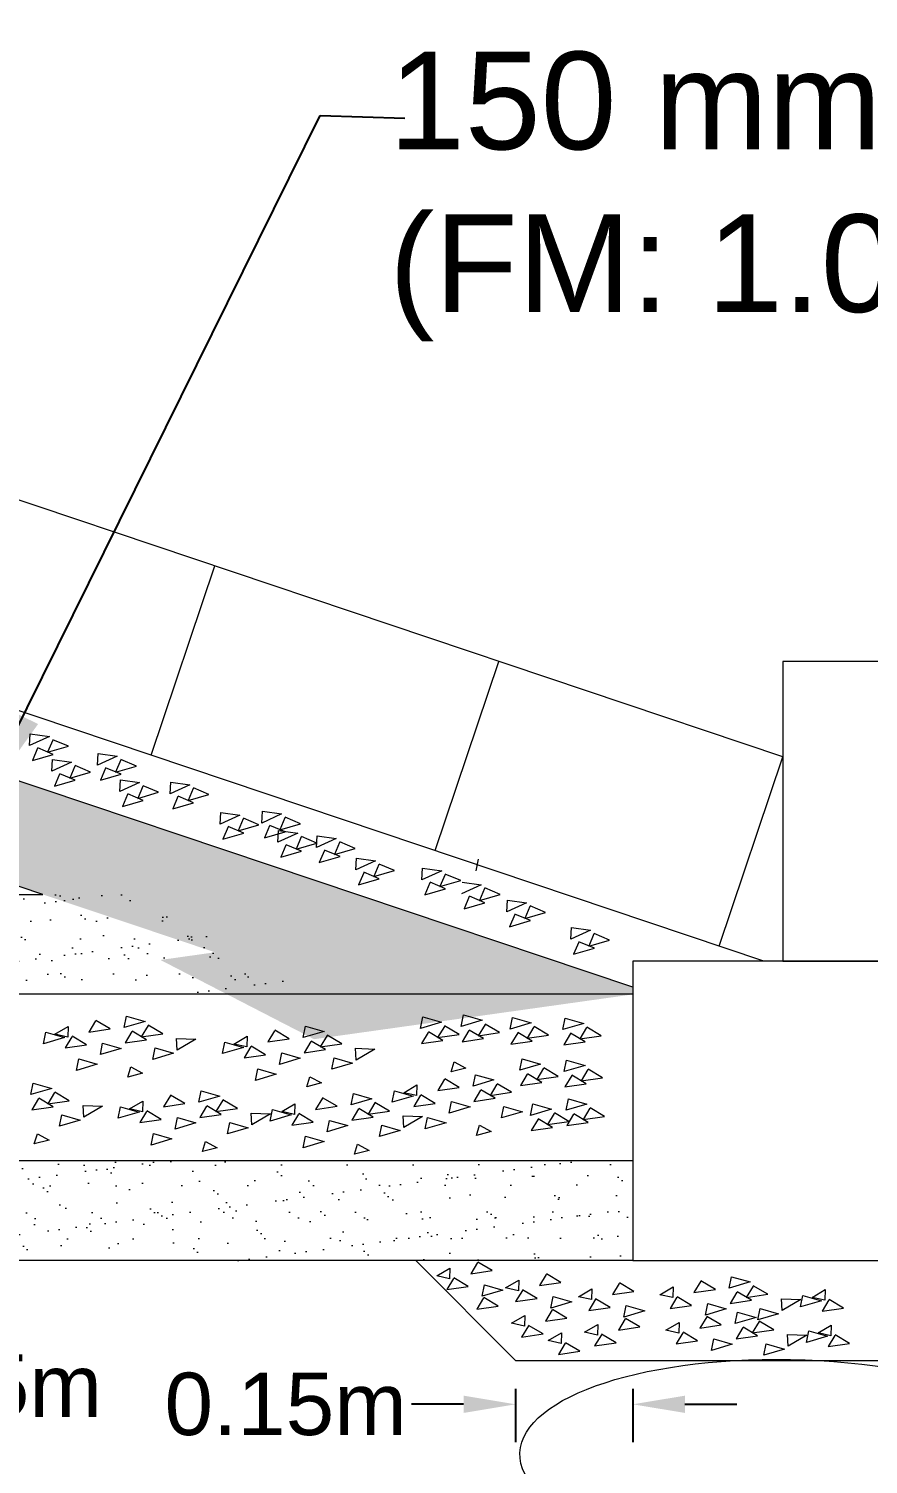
# Model space of a CAD drawing. Header units: inches. Extents: x 15 to 141071, y -30183 to 14738.
# Drawn here: x 69889.83 to 69897.9, y -8794.79 to -8780.98 of the extents above; entities that cross this region are included whole.
import ezdxf

# ---------------------------------------------------------------- set-up
doc = ezdxf.new("R2010")
doc.units = ezdxf.units.IN
doc.header["$MEASUREMENT"] = 0
doc.header["$PDMODE"] = 3
doc.layers.add('LINE', color=7, linetype='Continuous')
doc.styles.add('dim', font='isocp.shx')
doc.styles.get("Standard").update_dxf_attribs({"font": 'arial.ttf'})
doc.dimstyles.get("Standard").update_dxf_attribs({"dimtxt": 0.18, "dimasz": 0.18, "dimexe": 0.18, "dimexo": 0.0625, "dimgap": 0.09, "dimtad": 0, "dimtih": 1, "dimtoh": 1, "dimdec": 4, "dimzin": 0, "dimdsep": 46, "dimtxsty": 'Standard', "dimcen": 0.09, "dimadec": 0, "dimazin": 0, "dimtfac": 1, "dimtdec": 4, "dimtofl": 0, "dimtmove": 0, "dimatfit": 3, "dimfxl": 1, "dimtolj": 1, "dimtzin": 0, "dimarcsym": 0})
doc.dimstyles.new('STANDARD$0', dxfattribs={"dimscale": 0, "dimtxt": 8, "dimasz": 8, "dimexe": 4, "dimexo": 0, "dimgap": 2, "dimtad": 1, "dimdec": 0, "dimzin": 0, "dimdsep": 46, "dimtxsty": 'dim', "dimblk": 'DOTSMALL', "dimcen": 1, "dimclrd": 6, "dimclre": 6, "dimclrt": 256, "dimadec": 0, "dimazin": 0, "dimtfac": 1, "dimtdec": 0, "dimtix": 1, "dimtofl": 0, "dimtmove": 1, "dimatfit": 3, "dimldrblk": 'DOTSMALL', "dimfxl": 6, "dimtolj": 1, "dimtzin": 0, "dimarcsym": 0})

# ---------------------------------------------------------------- blocks, each defined once
blk = doc.blocks.new('*D185')
at = {"layer": 'Defpoints', "color": 0, "linetype": 'ByBlock', "ltscale": 0.5, "transparency": 16777216}
for p in [(69895.634, -8792.827), (69894.506, -8793.787), (69894.506, -8794.209)]:
    blk.add_point(p, dxfattribs=at)
at = {"layer": 'LINE', "color": 0, "lineweight": -2, "ltscale": 0.5, "transparency": 16777216}
for p, q in [((69894.506, -8794.059), (69894.506, -8794.573)), ((69895.634, -8794.059), (69895.634, -8794.573)), ((69894.006, -8794.209), (69893.506, -8794.209)), ((69896.134, -8794.209), (69896.634, -8794.209))]:
    blk.add_line(p, q, dxfattribs=at)
at = {"layer": 'LINE', "color": 0, "linetype": 'ByBlock', "ltscale": 0.5, "transparency": 16777216}
for points in [[(69894.006, -8794.126), (69894.006, -8794.292), (69894.506, -8794.209)], [(69896.134, -8794.126), (69896.134, -8794.292), (69895.634, -8794.209)]]:
    blk.add_solid(points, dxfattribs=at)
at = {"layer": 'LINE', "color": 0, "linetype": 'ByBlock', "lineweight": 20, "ltscale": 0.5, "transparency": 16777216, "insert": (69892.296, -8794.209), "char_height": 0.5, "attachment_point": 5}
blk.add_mtext('\\A1;{\\H1.2x;0.15m}', dxfattribs=at)
blk = doc.blocks.new('*D186')
at = {"layer": 'Defpoints', "color": 0, "linetype": 'ByBlock', "ltscale": 0.5, "transparency": 16777216}
for p in [(69886.034, -8791.867), (69885.074, -8792.827), (69885.074, -8794.034)]:
    blk.add_point(p, dxfattribs=at)
at = {"layer": 'LINE', "color": 0, "lineweight": -2, "ltscale": 0.5, "transparency": 16777216}
for p, q in [((69885.074, -8793.884), (69885.074, -8794.398)), ((69886.034, -8793.884), (69886.034, -8794.398)), ((69884.574, -8794.034), (69884.074, -8794.034)), ((69886.534, -8794.034), (69888.155, -8794.034))]:
    blk.add_line(p, q, dxfattribs=at)
at = {"layer": 'LINE', "color": 0, "linetype": 'ByBlock', "ltscale": 0.5, "transparency": 16777216}
for points in [[(69884.574, -8793.951), (69884.574, -8794.118), (69885.074, -8794.034)], [(69886.534, -8793.951), (69886.534, -8794.118), (69886.034, -8794.034)]]:
    blk.add_solid(points, dxfattribs=at)
at = {"layer": 'LINE', "color": 0, "linetype": 'ByBlock', "lineweight": 20, "ltscale": 0.5, "transparency": 16777216, "insert": (69889.365, -8794.034), "char_height": 0.5, "attachment_point": 5}
blk.add_mtext('\\A1;{\\H1.2x;0.15m}', dxfattribs=at)
blk = doc.blocks.new('*D188')
at = {"layer": 'Defpoints', "color": 0, "linetype": 'ByBlock', "ltscale": 0.5, "transparency": 16777216}
for p in [(69895.634, -8792.827), (69886.034, -8793.18), (69886.034, -8795.309)]:
    blk.add_point(p, dxfattribs=at)
at = {"layer": 'LINE', "color": 0, "lineweight": -2, "ltscale": 0.5, "transparency": 16777216}
for p, q in [((69886.034, -8795.159), (69886.034, -8795.673)), ((69895.634, -8795.159), (69895.634, -8795.673)), ((69886.534, -8795.309), (69889.652, -8795.309)), ((69895.134, -8795.309), (69892.017, -8795.309))]:
    blk.add_line(p, q, dxfattribs=at)
at = {"layer": 'LINE', "color": 0, "linetype": 'ByBlock', "ltscale": 0.5, "transparency": 16777216}
for points in [[(69886.534, -8795.226), (69886.534, -8795.392), (69886.034, -8795.309)], [(69895.134, -8795.226), (69895.134, -8795.392), (69895.634, -8795.309)]]:
    blk.add_solid(points, dxfattribs=at)
at = {"layer": 'LINE', "color": 0, "linetype": 'ByBlock', "lineweight": 20, "ltscale": 0.5, "transparency": 16777216, "insert": (69890.834, -8795.309), "char_height": 0.5, "attachment_point": 5}
blk.add_mtext('\\A1;{\\H1.2x;1.50m}', dxfattribs=at)
blk = doc.blocks.new('*D189')
at = {"layer": 'Defpoints', "color": 0, "linetype": 'ByBlock', "ltscale": 0.5, "transparency": 16777216}
for p in [(69848.886, -8775.512), (69895.565, -8792.827), (69848.886, -8801.51)]:
    blk.add_point(p, dxfattribs=at)
at = {"layer": 'LINE', "color": 0, "lineweight": -2, "ltscale": 0.5, "transparency": 16777216}
for p, q in [((69848.886, -8801.36), (69848.886, -8801.69)), ((69895.565, -8801.36), (69895.565, -8801.69)), ((69849.886, -8801.51), (69871.658, -8801.51)), ((69894.565, -8801.51), (69872.775, -8801.51))]:
    blk.add_line(p, q, dxfattribs=at)
at = {"layer": 'LINE', "color": 0, "linetype": 'ByBlock', "ltscale": 0.5, "transparency": 16777216}
for points in [[(69849.886, -8801.344), (69849.886, -8801.677), (69848.886, -8801.51)], [(69894.565, -8801.344), (69894.565, -8801.677), (69895.565, -8801.51)]]:
    blk.add_solid(points, dxfattribs=at)
at = {"layer": 'LINE', "color": 0, "linetype": 'ByBlock', "lineweight": 20, "ltscale": 0.5, "transparency": 16777216, "insert": (69872.216, -8801.51), "char_height": 0.85, "attachment_point": 5}
blk.add_mtext('\\A1;{\\H1.765x;L}', dxfattribs=at)
blk = doc.blocks.new('*D190')
at = {"layer": 'Defpoints', "color": 0, "linetype": 'ByBlock', "ltscale": 0.5, "transparency": 16777216}
for p in [(69863.729, -8784.868), (69895.634, -8792.827), (69863.729, -8798.178)]:
    blk.add_point(p, dxfattribs=at)
at = {"layer": 'LINE', "color": 0, "lineweight": -2, "ltscale": 0.5, "transparency": 16777216}
for p, q in [((69863.729, -8798.028), (69863.729, -8798.358)), ((69895.634, -8798.028), (69895.634, -8798.358)), ((69864.729, -8798.178), (69876.725, -8798.178)), ((69894.634, -8798.178), (69879.554, -8798.178))]:
    blk.add_line(p, q, dxfattribs=at)
at = {"layer": 'LINE', "color": 0, "linetype": 'ByBlock', "ltscale": 0.5, "transparency": 16777216}
for points in [[(69864.729, -8798.012), (69864.729, -8798.345), (69863.729, -8798.178)], [(69894.634, -8798.012), (69894.634, -8798.345), (69895.634, -8798.178)]]:
    blk.add_solid(points, dxfattribs=at)
at = {"layer": 'LINE', "color": 0, "linetype": 'ByBlock', "lineweight": 20, "ltscale": 0.5, "transparency": 16777216, "insert": (69878.139, -8798.178), "char_height": 0.85, "attachment_point": 5}
blk.add_mtext('\\A1;{\\H1.765x;L/2}', dxfattribs=at)

msp = doc.modelspace()

# ---------------------------------------------------------------- hatches: boundary and pattern name
at = {"linetype": 'Continuous', "lineweight": 20, "ltscale": 0.5}
h = msp.add_hatch(dxfattribs=at)
h.set_pattern_fill('AR-SAND', color=0, scale=0.008, angle=8, style=0)
h.set_pattern_definition([(45.5, (67770.71504, -8182.7452), (-0.067166206, 0.38593879), [0, -0.308864, 0, -0.34544, 0, -0.3302]), (15.5, (67770.71504, -8182.7452), (0.27630863, 0.61792845), [0, -0.166624, 0, -0.278384, 0, -0.10668]), (335.5, (67770.46754, -8182.77998), (0.626475576, 0.089206447), [0, -0.1016, 0, -0.36576, 0, -0.47752]), (325.5, (67770.46754, -8182.78), (0.58007985, 0.26162105), [0, -0.0508, 0, -0.239776, 0, -0.27432])])
h.paths.add_polyline_path([(69886.175368, -8787.022797), (69886.141647, -8787.038163), (69886.143212, -8787.011997), (69885.963955, -8786.951792), (69884.563624, -8786.481479), (69884.505877, -8786.507795), (69884.508557, -8786.462985), (69879.913122, -8784.91957), (69879.607476, -8785.829614), (69891.616956, -8789.863097), (69891.091906, -8789.936888), (69892.569552, -8790.698653), (69895.643867, -8790.266586), (69895.634469, -8790.199714)])
h.paths.add_polyline_path([(69884.627773, -8789.328602), (69884.232881, -8786.518796), (69885.256548, -8786.374929), (69885.65144, -8789.184735)], flags=25)
h = msp.add_hatch(dxfattribs=at)
h.set_pattern_fill('AR-SAND', color=0, scale=0.008, style=0)
h.set_pattern_definition([(37.5, (69576.77145, -8325.5534), (-0.01280025, 0.39153059), [0, -0.308864, 0, -0.34544, 0, -0.3302]), (7.5, (69576.77145, -8325.5534), (0.35961863, 0.5734601), [0, -0.166624, 0, -0.278384, 0, -0.10668]), (327.5, (69576.5215, -8325.5534), (0.6327939, 0.00114975), [0, -0.1016, 0, -0.36576, 0, -0.47752]), (317.5, (69576.5215, -8325.5534), (0.61084516, 0.17834346), [0, -0.0508, 0, -0.239776, 0, -0.27432])])
h.paths.add_polyline_path([(69890.741094, -8789.307243), (69885.074469, -8789.307243), (69885.074469, -8792.827243), (69895.634469, -8792.827243), (69895.634469, -8791.867243), (69886.034469, -8791.867243), (69886.034469, -8790.267243), (69892.661094, -8790.267243)])

# ---------------------------------------------------------------- linework, layer by layer
at = {"color": 0, "linetype": 'Continuous', "lineweight": 20, "ltscale": 0.5}
for p, q in [((69897.074469, -8787.982822), (69858.138329, -8774.905798)), ((69896.892921, -8789.947243), (69858.162068, -8776.939167)), ((69889.961931, -8789.307243), (69874.999374, -8784.281945)), ((69891.002911, -8787.969035), (69891.614203, -8786.148947)), ((69895.634469, -8790.199714), (69885.963955, -8786.951792)), ((69893.733044, -8788.885973), (69894.344336, -8787.065884)), ((69889.833586, -8787.874289), (69889.840317, -8787.761732)), ((69890.024021, -8787.787507), (69889.833586, -8787.874289)), ((69889.840317, -8787.761732), (69890.024021, -8787.787507)), ((69889.909895, -8787.901921), (69889.860963, -8788.018)), ((69890.060396, -8787.960204), (69889.911742, -8787.89754)), ((69890.056561, -8787.823268), (69890.007629, -8787.939347)), ((69890.007629, -8787.939347), (69890.207062, -8787.88155)), ((69890.207062, -8787.88155), (69890.058408, -8787.818886)), ((69889.860963, -8788.018), (69890.060396, -8787.960204)), ((69890.046382, -8788.123068), (69890.053113, -8788.010511)), ((69890.236817, -8788.036286), (69890.046382, -8788.123068)), ((69890.053113, -8788.010511), (69890.236817, -8788.036286)), ((69890.269357, -8788.072047), (69890.220425, -8788.188126)), ((69890.419858, -8788.130329), (69890.271204, -8788.067665)), ((69890.486869, -8788.0652), (69890.4936, -8787.952643)), ((69890.677304, -8787.978418), (69890.486869, -8788.0652)), ((69890.4936, -8787.952643), (69890.677304, -8787.978418)), ((69890.713679, -8788.151115), (69890.565025, -8788.08845)), ((69890.709844, -8788.014179), (69890.660911, -8788.130258)), ((69890.660911, -8788.130258), (69890.860345, -8788.072461)), ((69890.860345, -8788.072461), (69890.711691, -8788.009797)), ((69896.463177, -8789.80291), (69897.074469, -8787.982822)), ((69890.122691, -8788.1507), (69890.073759, -8788.266779)), ((69890.073759, -8788.266779), (69890.273192, -8788.208983)), ((69890.273192, -8788.208983), (69890.124538, -8788.146318)), ((69890.220425, -8788.188126), (69890.419858, -8788.130329)), ((69890.563178, -8788.092832), (69890.514245, -8788.208911)), ((69890.514245, -8788.208911), (69890.713679, -8788.151115)), ((69890.700222, -8788.317942), (69890.706953, -8788.205385)), ((69890.706953, -8788.205385), (69890.890657, -8788.23116)), ((69891.18411, -8788.338792), (69891.19084, -8788.226235)), ((69891.19084, -8788.226235), (69891.374544, -8788.25201)), ((69889.961931, -8789.307243), (69886.779179, -8788.23829)), ((69890.890657, -8788.23116), (69890.700222, -8788.317942)), ((69890.776531, -8788.345574), (69890.727598, -8788.461653)), ((69890.927032, -8788.403857), (69890.778378, -8788.341192)), ((69890.923196, -8788.266921), (69890.874264, -8788.383)), ((69890.874264, -8788.383), (69891.073698, -8788.325203)), ((69891.073698, -8788.325203), (69890.925044, -8788.262539)), ((69891.374544, -8788.25201), (69891.18411, -8788.338792)), ((69891.410919, -8788.424706), (69891.262266, -8788.362042)), ((69891.407084, -8788.28777), (69891.358152, -8788.403849)), ((69891.358152, -8788.403849), (69891.557585, -8788.346053)), ((69891.557585, -8788.346053), (69891.408931, -8788.283389)), ((69890.727598, -8788.461653), (69890.927032, -8788.403857)), ((69891.260418, -8788.366424), (69891.211486, -8788.482503)), ((69891.211486, -8788.482503), (69891.410919, -8788.424706)), ((69891.665653, -8788.63058), (69891.672384, -8788.518022)), ((69891.856087, -8788.543798), (69891.665653, -8788.63058)), ((69891.672384, -8788.518022), (69891.856087, -8788.543798)), ((69891.888627, -8788.579558), (69891.839695, -8788.695637)), ((69891.839695, -8788.695637), (69892.039128, -8788.637841)), ((69892.039128, -8788.637841), (69891.890474, -8788.575177)), ((69892.065508, -8788.620083), (69892.072239, -8788.507526)), ((69892.255943, -8788.533301), (69892.065508, -8788.620083)), ((69892.072239, -8788.507526), (69892.255943, -8788.533301)), ((69892.288483, -8788.569062), (69892.239551, -8788.685141)), ((69892.239551, -8788.685141), (69892.438984, -8788.627344)), ((69892.438984, -8788.627344), (69892.29033, -8788.56468)), ((69891.741961, -8788.658212), (69891.693029, -8788.774291)), ((69891.693029, -8788.774291), (69891.892463, -8788.716494)), ((69891.892463, -8788.716494), (69891.743809, -8788.65383)), ((69892.141817, -8788.647715), (69892.092885, -8788.763794)), ((69892.092885, -8788.763794), (69892.292318, -8788.705997)), ((69892.292318, -8788.705997), (69892.143664, -8788.643333)), ((69892.221688, -8788.80516), (69892.228419, -8788.692602)), ((69892.412123, -8788.718378), (69892.221688, -8788.80516)), ((69892.228419, -8788.692602), (69892.412123, -8788.718378)), ((69892.444663, -8788.754138), (69892.39573, -8788.870217)), ((69892.595164, -8788.812421), (69892.44651, -8788.749756)), ((69892.591893, -8788.857103), (69892.598624, -8788.744545)), ((69892.782328, -8788.770321), (69892.591893, -8788.857103)), ((69892.598624, -8788.744545), (69892.782328, -8788.770321)), ((69892.297997, -8788.832792), (69892.249064, -8788.948871)), ((69892.249064, -8788.948871), (69892.448498, -8788.891074)), ((69892.448498, -8788.891074), (69892.299844, -8788.82841)), ((69892.39573, -8788.870217), (69892.595164, -8788.812421)), ((69892.668202, -8788.884735), (69892.61927, -8789.000814)), ((69892.818703, -8788.943017), (69892.670049, -8788.880353)), ((69892.814868, -8788.806081), (69892.765936, -8788.92216)), ((69892.765936, -8788.92216), (69892.965369, -8788.864364)), ((69892.965369, -8788.864364), (69892.816715, -8788.801699)), ((69892.61927, -8789.000814), (69892.818703, -8788.943017)), ((69892.969479, -8789.070607), (69892.97621, -8788.958049)), ((69893.159914, -8788.983825), (69892.969479, -8789.070607)), ((69892.97621, -8788.958049), (69893.159914, -8788.983825)), ((69893.192454, -8789.019585), (69893.143522, -8789.135664)), ((69893.342955, -8789.077868), (69893.194301, -8789.015204)), ((69893.605442, -8789.167019), (69893.612173, -8789.054462)), ((69893.612173, -8789.054462), (69893.795877, -8789.080237)), ((69894.126436, -8789.07939), (69894.148767, -8788.968865)), ((69893.045788, -8789.098239), (69892.996856, -8789.214318)), ((69892.996856, -8789.214318), (69893.196289, -8789.156521)), ((69893.196289, -8789.156521), (69893.047635, -8789.093857)), ((69893.143522, -8789.135664), (69893.342955, -8789.077868)), ((69893.795877, -8789.080237), (69893.605442, -8789.167019)), ((69893.832252, -8789.252934), (69893.683598, -8789.190269)), ((69893.828417, -8789.115998), (69893.779484, -8789.232077)), ((69893.779484, -8789.232077), (69893.978918, -8789.17428)), ((69893.978918, -8789.17428), (69893.830264, -8789.111616)), ((69893.991924, -8789.187613), (69894.175628, -8789.213389)), ((69885.074469, -8789.307243), (69889.961931, -8789.307243)), ((69893.681751, -8789.194651), (69893.632819, -8789.31073)), ((69893.632819, -8789.31073), (69893.832252, -8789.252934)), ((69894.175628, -8789.213389), (69893.985193, -8789.300171)), ((69894.061502, -8789.327803), (69894.01257, -8789.443882)), ((69894.212003, -8789.386085), (69894.063349, -8789.323421)), ((69894.208168, -8789.249149), (69894.159236, -8789.365228)), ((69894.159236, -8789.365228), (69894.358669, -8789.307432)), ((69894.358669, -8789.307432), (69894.210015, -8789.244768)), ((69894.01257, -8789.443882), (69894.212003, -8789.386085)), ((69894.421743, -8789.473078), (69894.428474, -8789.360521)), ((69894.612178, -8789.386296), (69894.421743, -8789.473078)), ((69894.428474, -8789.360521), (69894.612178, -8789.386296)), ((69894.644718, -8789.422057), (69894.595786, -8789.538136)), ((69894.795219, -8789.480339), (69894.646565, -8789.417675)), ((69894.498052, -8789.50071), (69894.44912, -8789.616789)), ((69894.44912, -8789.616789), (69894.648553, -8789.558993)), ((69894.648553, -8789.558993), (69894.499899, -8789.496328)), ((69894.595786, -8789.538136), (69894.795219, -8789.480339)), ((69895.036928, -8789.738007), (69895.043659, -8789.62545)), ((69895.227363, -8789.651225), (69895.036928, -8789.738007)), ((69895.043659, -8789.62545), (69895.227363, -8789.651225)), ((69895.259903, -8789.686986), (69895.210971, -8789.803065)), ((69895.210971, -8789.803065), (69895.410404, -8789.745268)), ((69895.410404, -8789.745268), (69895.26175, -8789.682604)), ((69895.113237, -8789.765639), (69895.064305, -8789.881718)), ((69895.064305, -8789.881718), (69895.263738, -8789.823922)), ((69895.263738, -8789.823922), (69895.115084, -8789.761258)), ((69895.634469, -8790.267243), (69886.034469, -8790.267243)), ((69890.469143, -8790.521893), (69890.404532, -8790.630032)), ((69890.610068, -8790.600553), (69890.471582, -8790.517811)), ((69890.744531, -8790.587722), (69890.766861, -8790.477197)), ((69890.94519, -8790.528288), (69890.744531, -8790.587722)), ((69890.766861, -8790.477197), (69890.94519, -8790.528288)), ((69890.972436, -8790.568229), (69890.907825, -8790.676369)), ((69891.113361, -8790.64689), (69890.974875, -8790.564147)), ((69892.465483, -8790.68268), (69892.487814, -8790.572155)), ((69892.487814, -8790.572155), (69892.666143, -8790.623246)), ((69893.593537, -8790.594784), (69893.615868, -8790.484259)), ((69893.794196, -8790.53535), (69893.593537, -8790.594784)), ((69893.615868, -8790.484259), (69893.794196, -8790.53535)), ((69893.962368, -8790.653952), (69893.823882, -8790.571209)), ((69893.984433, -8790.576473), (69894.006764, -8790.465948)), ((69894.185093, -8790.517039), (69893.984433, -8790.576473)), ((69894.006764, -8790.465948), (69894.185093, -8790.517039)), ((69894.212339, -8790.55698), (69894.147728, -8790.66512)), ((69894.353264, -8790.635641), (69894.214778, -8790.552898)), ((69894.454707, -8790.600891), (69894.477037, -8790.490365)), ((69894.655366, -8790.541456), (69894.454707, -8790.600891)), ((69894.477037, -8790.490365), (69894.655366, -8790.541456)), ((69894.961663, -8790.606997), (69894.983994, -8790.496472)), ((69895.162323, -8790.547563), (69894.961663, -8790.606997)), ((69894.983994, -8790.496472), (69895.162323, -8790.547563)), ((69889.967888, -8790.74197), (69889.990218, -8790.631444)), ((69890.168547, -8790.682535), (69889.967888, -8790.74197)), ((69889.990218, -8790.631444), (69890.168547, -8790.682535)), ((69890.077791, -8790.650372), (69890.204841, -8790.575926)), ((69890.201796, -8790.67859), (69890.077791, -8790.650372)), ((69890.239361, -8790.675126), (69890.17475, -8790.783265)), ((69890.204841, -8790.575926), (69890.201796, -8790.67859)), ((69890.380286, -8790.753787), (69890.2418, -8790.671044)), ((69890.404532, -8790.630032), (69890.610068, -8790.600553)), ((69890.816251, -8790.625705), (69890.75164, -8790.733845)), ((69890.75164, -8790.733845), (69890.957176, -8790.704366)), ((69890.957176, -8790.704366), (69890.81869, -8790.621623)), ((69890.907825, -8790.676369), (69891.113361, -8790.64689)), ((69891.247194, -8790.691162), (69891.432569, -8790.698076)), ((69891.251973, -8790.803819), (69891.247194, -8790.691162)), ((69891.432569, -8790.698076), (69891.251973, -8790.803819)), ((69891.798744, -8790.74533), (69891.925794, -8790.670884)), ((69891.925794, -8790.670884), (69891.922749, -8790.773548)), ((69892.190096, -8790.616851), (69892.125485, -8790.72499)), ((69892.125485, -8790.72499), (69892.331021, -8790.695512)), ((69892.331021, -8790.695512), (69892.192535, -8790.612769)), ((69892.666143, -8790.623246), (69892.465483, -8790.68268)), ((69892.693389, -8790.663188), (69892.628778, -8790.771327)), ((69892.834314, -8790.741848), (69892.695828, -8790.659106)), ((69893.665258, -8790.632767), (69893.600647, -8790.740906)), ((69893.600647, -8790.740906), (69893.806183, -8790.711428)), ((69893.806183, -8790.711428), (69893.667697, -8790.628685)), ((69893.821443, -8790.575291), (69893.756832, -8790.68343)), ((69893.756832, -8790.68343), (69893.962368, -8790.653952)), ((69894.056154, -8790.614456), (69893.991543, -8790.722596)), ((69893.991543, -8790.722596), (69894.197079, -8790.693117)), ((69894.197079, -8790.693117), (69894.058593, -8790.610374)), ((69894.147728, -8790.66512), (69894.353264, -8790.635641)), ((69894.526428, -8790.638874), (69894.461817, -8790.747013)), ((69894.667353, -8790.717535), (69894.528867, -8790.634792)), ((69894.682613, -8790.581398), (69894.618002, -8790.689537)), ((69894.618002, -8790.689537), (69894.823538, -8790.660059)), ((69894.823538, -8790.660059), (69894.685052, -8790.577316)), ((69895.033384, -8790.64498), (69894.968773, -8790.75312)), ((69895.174309, -8790.723641), (69895.035823, -8790.640898)), ((69895.189569, -8790.587504), (69895.124958, -8790.695644)), ((69895.124958, -8790.695644), (69895.330494, -8790.666165)), ((69895.330494, -8790.666165), (69895.192008, -8790.583422)), ((69890.17475, -8790.783265), (69890.380286, -8790.753787)), ((69890.514137, -8790.846068), (69890.536468, -8790.735543)), ((69890.714797, -8790.786634), (69890.514137, -8790.846068)), ((69890.536468, -8790.735543), (69890.714797, -8790.786634)), ((69891.01743, -8790.892405), (69891.039761, -8790.78188)), ((69891.21809, -8790.832971), (69891.01743, -8790.892405)), ((69891.039761, -8790.78188), (69891.21809, -8790.832971)), ((69891.688841, -8790.836928), (69891.711171, -8790.726403)), ((69891.8895, -8790.777494), (69891.688841, -8790.836928)), ((69891.711171, -8790.726403), (69891.8895, -8790.777494)), ((69891.922749, -8790.773548), (69891.798744, -8790.74533)), ((69891.960314, -8790.770084), (69891.895703, -8790.878223)), ((69891.895703, -8790.878223), (69892.101239, -8790.848745)), ((69892.101239, -8790.848745), (69891.962753, -8790.766002)), ((69892.23509, -8790.941027), (69892.25742, -8790.830501)), ((69892.25742, -8790.830501), (69892.435749, -8790.881592)), ((69892.537204, -8790.720664), (69892.472593, -8790.828803)), ((69892.472593, -8790.828803), (69892.678129, -8790.799324)), ((69892.678129, -8790.799324), (69892.539643, -8790.716582)), ((69892.628778, -8790.771327), (69892.834314, -8790.741848)), ((69892.968147, -8790.78612), (69893.153522, -8790.793034)), ((69892.972926, -8790.898778), (69892.968147, -8790.78612)), ((69893.153522, -8790.793034), (69892.972926, -8790.898778)), ((69894.461817, -8790.747013), (69894.667353, -8790.717535)), ((69894.968773, -8790.75312), (69895.174309, -8790.723641)), ((69890.284355, -8790.999302), (69890.306686, -8790.888776)), ((69890.485015, -8790.939867), (69890.284355, -8790.999302)), ((69890.306686, -8790.888776), (69890.485015, -8790.939867)), ((69890.77694, -8791.062168), (69890.807469, -8790.964101)), ((69890.807469, -8790.964101), (69890.919326, -8791.024614)), ((69892.005308, -8791.09426), (69892.027639, -8790.983734)), ((69892.027639, -8790.983734), (69892.205968, -8791.034825)), ((69892.435749, -8790.881592), (69892.23509, -8790.941027)), ((69892.738383, -8790.987363), (69892.760714, -8790.876838)), ((69892.939042, -8790.927929), (69892.738383, -8790.987363)), ((69892.760714, -8790.876838), (69892.939042, -8790.927929)), ((69893.886932, -8791.013306), (69893.917461, -8790.91524)), ((69894.029317, -8790.975752), (69893.886932, -8791.013306)), ((69893.917461, -8790.91524), (69894.029317, -8790.975752)), ((69894.54634, -8790.997619), (69894.56867, -8790.887094)), ((69894.746999, -8790.938185), (69894.54634, -8790.997619)), ((69894.56867, -8790.887094), (69894.746999, -8790.938185)), ((69894.774246, -8790.978126), (69894.709634, -8791.086266)), ((69894.915171, -8791.056787), (69894.776685, -8790.974044)), ((69894.973877, -8791.009833), (69894.996207, -8790.899307)), ((69895.174536, -8790.950399), (69894.973877, -8791.009833)), ((69894.996207, -8790.899307), (69895.174536, -8790.950399)), ((69895.342707, -8791.069001), (69895.204221, -8790.986258)), ((69889.847096, -8791.231333), (69889.869426, -8791.120808)), ((69889.869426, -8791.120808), (69890.047755, -8791.171899)), ((69890.919326, -8791.024614), (69890.77694, -8791.062168)), ((69892.205968, -8791.034825), (69892.005308, -8791.09426)), ((69892.497893, -8791.157126), (69892.528422, -8791.059059)), ((69892.640279, -8791.119572), (69892.497893, -8791.157126)), ((69892.528422, -8791.059059), (69892.640279, -8791.119572)), ((69893.822536, -8791.084543), (69893.757925, -8791.192682)), ((69893.963461, -8791.163204), (69893.824975, -8791.080461)), ((69894.097924, -8791.150373), (69894.120254, -8791.039848)), ((69894.298583, -8791.090939), (69894.097924, -8791.150373)), ((69894.120254, -8791.039848), (69894.298583, -8791.090939)), ((69894.618061, -8791.035602), (69894.553449, -8791.143742)), ((69894.553449, -8791.143742), (69894.758986, -8791.114263)), ((69894.758986, -8791.114263), (69894.6205, -8791.03152)), ((69894.709634, -8791.086266), (69894.915171, -8791.056787)), ((69895.045597, -8791.047816), (69894.980986, -8791.155955)), ((69895.186522, -8791.126477), (69895.048036, -8791.043734)), ((69895.201782, -8790.99034), (69895.137171, -8791.098479)), ((69895.137171, -8791.098479), (69895.342707, -8791.069001)), ((69890.047755, -8791.171899), (69889.847096, -8791.231333)), ((69890.075001, -8791.21184), (69890.01039, -8791.31998)), ((69890.215926, -8791.290501), (69890.07744, -8791.207758)), ((69891.187087, -8791.23936), (69891.122476, -8791.347499)), ((69891.328012, -8791.31802), (69891.189526, -8791.235278)), ((69891.462474, -8791.305189), (69891.484805, -8791.194664)), ((69891.663134, -8791.245755), (69891.462474, -8791.305189)), ((69891.484805, -8791.194664), (69891.663134, -8791.245755)), ((69892.789822, -8791.343833), (69892.651336, -8791.26109)), ((69892.924284, -8791.331002), (69892.946615, -8791.220477)), ((69892.946615, -8791.220477), (69893.124944, -8791.271568)), ((69893.321281, -8791.30462), (69893.343611, -8791.194095)), ((69893.52194, -8791.245186), (69893.321281, -8791.30462)), ((69893.343611, -8791.194095), (69893.52194, -8791.245186)), ((69893.431184, -8791.213022), (69893.558234, -8791.138577)), ((69893.555189, -8791.24124), (69893.431184, -8791.213022)), ((69893.592754, -8791.237776), (69893.528143, -8791.345916)), ((69893.558234, -8791.138577), (69893.555189, -8791.24124)), ((69893.733679, -8791.316437), (69893.595193, -8791.233694)), ((69893.757925, -8791.192682), (69893.963461, -8791.163204)), ((69894.169644, -8791.188356), (69894.105033, -8791.296495)), ((69894.310569, -8791.267017), (69894.172083, -8791.184274)), ((69894.325829, -8791.13088), (69894.261218, -8791.239019)), ((69894.261218, -8791.239019), (69894.466754, -8791.209541)), ((69894.466754, -8791.209541), (69894.328268, -8791.126798)), ((69894.980986, -8791.155955), (69895.186522, -8791.126477)), ((69889.918816, -8791.269316), (69889.854205, -8791.377456)), ((69889.854205, -8791.377456), (69890.059741, -8791.347977)), ((69890.059741, -8791.347977), (69889.921255, -8791.265234)), ((69890.01039, -8791.31998), (69890.215926, -8791.290501)), ((69890.34976, -8791.334773), (69890.535134, -8791.341687)), ((69890.354538, -8791.44743), (69890.34976, -8791.334773)), ((69890.535134, -8791.341687), (69890.354538, -8791.44743)), ((69890.685832, -8791.459437), (69890.708162, -8791.348911)), ((69890.886491, -8791.400002), (69890.685832, -8791.459437)), ((69890.708162, -8791.348911), (69890.886491, -8791.400002)), ((69890.795734, -8791.367839), (69890.922785, -8791.293393)), ((69890.91974, -8791.396057), (69890.795734, -8791.367839)), ((69890.957305, -8791.392593), (69890.892694, -8791.500732)), ((69890.922785, -8791.293393), (69890.91974, -8791.396057)), ((69891.09823, -8791.471254), (69890.959744, -8791.388511)), ((69891.122476, -8791.347499), (69891.328012, -8791.31802)), ((69891.534195, -8791.343172), (69891.469584, -8791.451312)), ((69891.67512, -8791.421833), (69891.536634, -8791.33909)), ((69891.69038, -8791.285696), (69891.625769, -8791.393836)), ((69891.625769, -8791.393836), (69891.831305, -8791.364357)), ((69891.831305, -8791.364357), (69891.692819, -8791.281614)), ((69892.147642, -8791.485249), (69892.169972, -8791.374724)), ((69892.169972, -8791.374724), (69892.348301, -8791.425815)), ((69892.257545, -8791.393652), (69892.384595, -8791.319206)), ((69892.38155, -8791.42187), (69892.257545, -8791.393652)), ((69892.384595, -8791.319206), (69892.38155, -8791.42187)), ((69892.648897, -8791.265172), (69892.584286, -8791.373312)), ((69892.584286, -8791.373312), (69892.789822, -8791.343833)), ((69893.124944, -8791.271568), (69892.924284, -8791.331002)), ((69892.996005, -8791.368985), (69892.931394, -8791.477124)), ((69893.13693, -8791.447646), (69892.998444, -8791.364903)), ((69893.15219, -8791.311509), (69893.087579, -8791.419648)), ((69893.087579, -8791.419648), (69893.293115, -8791.39017)), ((69893.293115, -8791.39017), (69893.154629, -8791.307427)), ((69893.528143, -8791.345916), (69893.733679, -8791.316437)), ((69893.86753, -8791.408719), (69893.889861, -8791.298194)), ((69894.06819, -8791.349285), (69893.86753, -8791.408719)), ((69893.889861, -8791.298194), (69894.06819, -8791.349285)), ((69894.105033, -8791.296495), (69894.310569, -8791.267017)), ((69894.370823, -8791.455056), (69894.393154, -8791.344531)), ((69894.571483, -8791.395622), (69894.370823, -8791.455056)), ((69894.393154, -8791.344531), (69894.571483, -8791.395622)), ((69894.650166, -8791.430979), (69894.672496, -8791.320454)), ((69894.850825, -8791.371545), (69894.650166, -8791.430979)), ((69894.672496, -8791.320454), (69894.850825, -8791.371545)), ((69894.992187, -8791.382153), (69895.014517, -8791.271628)), ((69895.192846, -8791.322719), (69894.992187, -8791.382153)), ((69895.014517, -8791.271628), (69895.192846, -8791.322719)), ((69895.220092, -8791.362661), (69895.155481, -8791.4708)), ((69895.361017, -8791.441321), (69895.222531, -8791.358578)), ((69890.119995, -8791.536016), (69890.142326, -8791.425491)), ((69890.320655, -8791.476582), (69890.119995, -8791.536016)), ((69890.142326, -8791.425491), (69890.320655, -8791.476582)), ((69890.892694, -8791.500732), (69891.09823, -8791.471254)), ((69891.232081, -8791.563535), (69891.254411, -8791.45301)), ((69891.43274, -8791.504101), (69891.232081, -8791.563535)), ((69891.254411, -8791.45301), (69891.43274, -8791.504101)), ((69891.469584, -8791.451312), (69891.67512, -8791.421833)), ((69891.735374, -8791.609872), (69891.757704, -8791.499347)), ((69891.757704, -8791.499347), (69891.936033, -8791.550438)), ((69891.965138, -8791.408629), (69892.150513, -8791.415543)), ((69891.969917, -8791.521286), (69891.965138, -8791.408629)), ((69892.150513, -8791.415543), (69891.969917, -8791.521286)), ((69892.348301, -8791.425815), (69892.147642, -8791.485249)), ((69892.419115, -8791.418406), (69892.354504, -8791.526545)), ((69892.354504, -8791.526545), (69892.56004, -8791.497066)), ((69892.56004, -8791.497066), (69892.421554, -8791.414324)), ((69892.693891, -8791.589348), (69892.716221, -8791.478823)), ((69892.89455, -8791.529914), (69892.693891, -8791.589348)), ((69892.716221, -8791.478823), (69892.89455, -8791.529914)), ((69892.931394, -8791.477124), (69893.13693, -8791.447646)), ((69893.197184, -8791.635685), (69893.219515, -8791.52516)), ((69893.219515, -8791.52516), (69893.397843, -8791.576251)), ((69893.426948, -8791.434442), (69893.612323, -8791.441356)), ((69893.431727, -8791.547099), (69893.426948, -8791.434442)), ((69893.612323, -8791.441356), (69893.431727, -8791.547099)), ((69893.637748, -8791.561952), (69893.660079, -8791.451427)), ((69893.838408, -8791.502518), (69893.637748, -8791.561952)), ((69893.660079, -8791.451427), (69893.838408, -8791.502518)), ((69894.130333, -8791.624818), (69894.160863, -8791.526752)), ((69894.160863, -8791.526752), (69894.272719, -8791.587264)), ((69894.721886, -8791.468962), (69894.657275, -8791.577101)), ((69894.862811, -8791.547623), (69894.724325, -8791.46488)), ((69894.878071, -8791.411486), (69894.81346, -8791.519625)), ((69894.81346, -8791.519625), (69895.018996, -8791.490147)), ((69895.018996, -8791.490147), (69894.88051, -8791.407404)), ((69895.063907, -8791.420137), (69894.999296, -8791.528276)), ((69894.999296, -8791.528276), (69895.204832, -8791.498797)), ((69895.204832, -8791.498797), (69895.066346, -8791.416055)), ((69895.155481, -8791.4708), (69895.361017, -8791.441321)), ((69889.879505, -8791.705779), (69889.910035, -8791.607712)), ((69890.021891, -8791.668225), (69889.879505, -8791.705779)), ((69889.910035, -8791.607712), (69890.021891, -8791.668225)), ((69891.002299, -8791.716769), (69891.02463, -8791.606243)), ((69891.202959, -8791.657334), (69891.002299, -8791.716769)), ((69891.02463, -8791.606243), (69891.202959, -8791.657334)), ((69891.936033, -8791.550438), (69891.735374, -8791.609872)), ((69892.464109, -8791.742581), (69892.48644, -8791.632056)), ((69892.48644, -8791.632056), (69892.664769, -8791.683147)), ((69893.397843, -8791.576251), (69893.197184, -8791.635685)), ((69894.272719, -8791.587264), (69894.130333, -8791.624818)), ((69894.657275, -8791.577101), (69894.862811, -8791.547623)), ((69891.494884, -8791.779635), (69891.525413, -8791.681568)), ((69891.63727, -8791.742081), (69891.494884, -8791.779635)), ((69891.525413, -8791.681568), (69891.63727, -8791.742081)), ((69892.664769, -8791.683147), (69892.464109, -8791.742581)), ((69892.956694, -8791.805448), (69892.987223, -8791.707381)), ((69893.09908, -8791.767893), (69892.956694, -8791.805448)), ((69892.987223, -8791.707381), (69893.09908, -8791.767893)), ((69895.634469, -8791.867243), (69886.034469, -8791.867243)), ((69895.634469, -8791.867243), (69895.634469, -8792.827243)), ((69895.634469, -8792.827243), (69885.074469, -8792.827243)), ((69895.634469, -8792.827243), (69885.074469, -8792.827243)), ((69895.634469, -8792.827243), (69904.274987, -8792.827243))]:
    msp.add_line(p, q, dxfattribs=at)
at = {"lineweight": 20}
for q in [(69893.546101, -8792.827243), (69905.836594, -8793.787243)]:
    msp.add_line((69894.506101, -8793.787243), q, dxfattribs=at)
at = {"color": 0, "linetype": 'Continuous', "lineweight": 20, "ltscale": 0.5}
for points in [[(69897.074469, -8789.947243), (69899.954469, -8789.947243), (69899.954469, -8787.067243), (69897.074469, -8787.067243), (69897.074469, -8789.947243)], [(69895.634469, -8792.827243), (69898.514469, -8792.827243), (69898.514469, -8789.947243), (69895.634469, -8789.947243), (69895.634469, -8792.827243)]]:
    msp.add_lwpolyline(points, dxfattribs=at)
at = {"layer": 'LINE', "color": 0, "lineweight": 20, "ltscale": 0.5}
for p, q in [((69893.748329, -8792.973823), (69893.87538, -8792.899377)), ((69893.87538, -8792.899377), (69893.872335, -8793.002041)), ((69894.139682, -8792.845344), (69894.075071, -8792.953483)), ((69894.280607, -8792.924005), (69894.142121, -8792.841262)), ((69893.872335, -8793.002041), (69893.748329, -8792.973823)), ((69893.9099, -8792.998577), (69893.845289, -8793.106716)), ((69894.050825, -8793.077238), (69893.912339, -8792.994495)), ((69894.075071, -8792.953483), (69894.280607, -8792.924005)), ((69894.410119, -8793.088497), (69894.53717, -8793.014051)), ((69894.53717, -8793.014051), (69894.534125, -8793.116715)), ((69894.801472, -8792.960018), (69894.736861, -8793.068157)), ((69894.736861, -8793.068157), (69894.942397, -8793.038679)), ((69894.942397, -8793.038679), (69894.803911, -8792.955936)), ((69895.503422, -8793.046159), (69895.438811, -8793.154298)), ((69895.644347, -8793.12482), (69895.505861, -8793.042077)), ((69896.28587, -8793.026582), (69896.221259, -8793.134721)), ((69896.426795, -8793.105243), (69896.288309, -8793.0225)), ((69896.561258, -8793.092412), (69896.583588, -8792.981886)), ((69896.761917, -8793.032977), (69896.561258, -8793.092412)), ((69896.583588, -8792.981886), (69896.761917, -8793.032977)), ((69893.845289, -8793.106716), (69894.050825, -8793.077238)), ((69894.197286, -8793.186156), (69894.132675, -8793.294295)), ((69894.184676, -8793.169519), (69894.207006, -8793.058994)), ((69894.385335, -8793.110085), (69894.184676, -8793.169519)), ((69894.338211, -8793.264817), (69894.199725, -8793.182074)), ((69894.207006, -8793.058994), (69894.385335, -8793.110085)), ((69894.534125, -8793.116715), (69894.410119, -8793.088497)), ((69894.57169, -8793.113251), (69894.507079, -8793.22139)), ((69894.507079, -8793.22139), (69894.712615, -8793.191912)), ((69894.712615, -8793.191912), (69894.574129, -8793.109169)), ((69894.846466, -8793.284194), (69894.868796, -8793.173668)), ((69894.868796, -8793.173668), (69895.047125, -8793.224759)), ((69895.11207, -8793.174638), (69895.23912, -8793.100192)), ((69895.236075, -8793.202856), (69895.11207, -8793.174638)), ((69895.23912, -8793.100192), (69895.236075, -8793.202856)), ((69895.414566, -8793.278053), (69895.276079, -8793.19531)), ((69895.438811, -8793.154298), (69895.644347, -8793.12482)), ((69895.894518, -8793.155061), (69896.021568, -8793.080615)), ((69896.018523, -8793.183279), (69895.894518, -8793.155061)), ((69896.056089, -8793.179815), (69895.991477, -8793.287954)), ((69896.021568, -8793.080615), (69896.018523, -8793.183279)), ((69896.197014, -8793.258476), (69896.058527, -8793.175733)), ((69896.221259, -8793.134721), (69896.426795, -8793.105243)), ((69896.632978, -8793.130395), (69896.568367, -8793.238534)), ((69896.773903, -8793.209056), (69896.635417, -8793.126313)), ((69896.789163, -8793.072919), (69896.724552, -8793.181058)), ((69896.724552, -8793.181058), (69896.930088, -8793.15158)), ((69896.930088, -8793.15158), (69896.791602, -8793.068837)), ((69897.063922, -8793.195852), (69897.249296, -8793.202765)), ((69897.0687, -8793.308509), (69897.063922, -8793.195852)), ((69897.246425, -8793.272472), (69897.268756, -8793.161947)), ((69897.268756, -8793.161947), (69897.447084, -8793.213038)), ((69897.356328, -8793.180874), (69897.483378, -8793.106428)), ((69897.480333, -8793.209092), (69897.356328, -8793.180874)), ((69897.483378, -8793.106428), (69897.480333, -8793.209092)), ((69894.132675, -8793.294295), (69894.338211, -8793.264817)), ((69894.859076, -8793.30083), (69894.794465, -8793.40897)), ((69895.047125, -8793.224759), (69894.846466, -8793.284194)), ((69895.000001, -8793.379491), (69894.861515, -8793.296748)), ((69895.273641, -8793.199392), (69895.209029, -8793.307531)), ((69895.209029, -8793.307531), (69895.414566, -8793.278053)), ((69895.548417, -8793.370335), (69895.570747, -8793.25981)), ((69895.749076, -8793.310901), (69895.548417, -8793.370335)), ((69895.570747, -8793.25981), (69895.749076, -8793.310901)), ((69895.991477, -8793.287954), (69896.197014, -8793.258476)), ((69896.330865, -8793.350758), (69896.353195, -8793.240232)), ((69896.531524, -8793.291323), (69896.330865, -8793.350758)), ((69896.353195, -8793.240232), (69896.531524, -8793.291323)), ((69896.568367, -8793.238534), (69896.773903, -8793.209056)), ((69896.618862, -8793.433224), (69896.641193, -8793.322699)), ((69896.641193, -8793.322699), (69896.819521, -8793.37379)), ((69896.834158, -8793.397095), (69896.856488, -8793.286569)), ((69896.856488, -8793.286569), (69897.034817, -8793.33766)), ((69897.249296, -8793.202765), (69897.0687, -8793.308509)), ((69897.447084, -8793.213038), (69897.246425, -8793.272472)), ((69897.517899, -8793.205628), (69897.453287, -8793.313767)), ((69897.453287, -8793.313767), (69897.658824, -8793.284289)), ((69897.658824, -8793.284289), (69897.520338, -8793.201546)), ((69894.467724, -8793.42931), (69894.594774, -8793.354864)), ((69894.591729, -8793.457528), (69894.467724, -8793.42931)), ((69894.629294, -8793.454064), (69894.564683, -8793.562203)), ((69894.594774, -8793.354864), (69894.591729, -8793.457528)), ((69894.770219, -8793.532724), (69894.631733, -8793.449982)), ((69894.794465, -8793.40897), (69895.000001, -8793.379491)), ((69895.169674, -8793.515451), (69895.296725, -8793.441005)), ((69895.296725, -8793.441005), (69895.29368, -8793.543669)), ((69895.561027, -8793.386972), (69895.496416, -8793.495111)), ((69895.496416, -8793.495111), (69895.701952, -8793.465632)), ((69895.701952, -8793.465632), (69895.563466, -8793.38289)), ((69895.952122, -8793.495874), (69896.079173, -8793.421428)), ((69896.079173, -8793.421428), (69896.076128, -8793.524092)), ((69896.343475, -8793.367394), (69896.278864, -8793.475534)), ((69896.278864, -8793.475534), (69896.4844, -8793.446055)), ((69896.4844, -8793.446055), (69896.345914, -8793.363312)), ((69896.819521, -8793.37379), (69896.618862, -8793.433224)), ((69896.690583, -8793.471207), (69896.625972, -8793.579347)), ((69896.831508, -8793.549868), (69896.693022, -8793.467125)), ((69896.846768, -8793.413731), (69896.782157, -8793.52187)), ((69897.034817, -8793.33766), (69896.834158, -8793.397095)), ((69896.987693, -8793.492392), (69896.849207, -8793.409649)), ((69897.413932, -8793.521686), (69897.540983, -8793.447241)), ((69897.540983, -8793.447241), (69897.537938, -8793.549904)), ((69894.564683, -8793.562203), (69894.770219, -8793.532724)), ((69894.820965, -8793.596238), (69894.948015, -8793.521792)), ((69894.94497, -8793.624456), (69894.820965, -8793.596238)), ((69894.948015, -8793.521792), (69894.94497, -8793.624456)), ((69895.29368, -8793.543669), (69895.169674, -8793.515451)), ((69895.331245, -8793.540205), (69895.266634, -8793.648344)), ((69895.47217, -8793.618866), (69895.333684, -8793.536123)), ((69896.076128, -8793.524092), (69895.952122, -8793.495874)), ((69896.113693, -8793.520628), (69896.049082, -8793.628767)), ((69896.049082, -8793.628767), (69896.254618, -8793.599288)), ((69896.254618, -8793.599288), (69896.116132, -8793.516546)), ((69896.388469, -8793.69157), (69896.410799, -8793.581045)), ((69896.410799, -8793.581045), (69896.589128, -8793.632136)), ((69896.625972, -8793.579347), (69896.831508, -8793.549868)), ((69896.782157, -8793.52187), (69896.987693, -8793.492392)), ((69897.121526, -8793.536664), (69897.306901, -8793.543578)), ((69897.126305, -8793.649321), (69897.121526, -8793.536664)), ((69897.306901, -8793.543578), (69897.126305, -8793.649321)), ((69897.30403, -8793.613284), (69897.32636, -8793.502759)), ((69897.504689, -8793.55385), (69897.30403, -8793.613284)), ((69897.32636, -8793.502759), (69897.504689, -8793.55385)), ((69897.537938, -8793.549904), (69897.413932, -8793.521686)), ((69897.575503, -8793.54644), (69897.510892, -8793.65458)), ((69897.716428, -8793.625101), (69897.577942, -8793.542358)), ((69894.982536, -8793.620992), (69894.917924, -8793.729131)), ((69894.917924, -8793.729131), (69895.123461, -8793.699653)), ((69895.123461, -8793.699653), (69894.984974, -8793.61691)), ((69895.266634, -8793.648344), (69895.47217, -8793.618866)), ((69896.589128, -8793.632136), (69896.388469, -8793.69157)), ((69896.891762, -8793.737907), (69896.914092, -8793.627382)), ((69897.092421, -8793.678473), (69896.891762, -8793.737907)), ((69896.914092, -8793.627382), (69897.092421, -8793.678473)), ((69897.510892, -8793.65458), (69897.716428, -8793.625101))]:
    msp.add_line(p, q, dxfattribs=at)
at = {"layer": 'LINE', "color": 7, "lineweight": 20, "ltscale": 0.5}
msp.add_ellipse((69897.252048, -8794.778341), major_axis=(-2.704225, 0.102899), ratio=0.368253672, dxfattribs=at)

# ---------------------------------------------------------------- texts
at = {"color": 0, "linetype": 'Continuous', "lineweight": 20, "ltscale": 0.5, "insert": (69893.289821, -8781.204599), "char_height": 0.9384, "attachment_point": 1}
msp.add_mtext('150 mm thick sand \\P(FM: 1.00 - 1.50 )', dxfattribs=at)

# ---------------------------------------------------------------- dimensions: what is measured, and where the dimension line sits
at = {"layer": 'LINE', "color": 0, "linetype": 'ByBlock', "lineweight": 20, "ltscale": 0.5}
for base, p1, p2, text, dimstyle, override, picture, middle in [((69848.886439, -8801.51038), (69895.565213, -8792.827243), (69848.886439, -8775.5117), '{\\H1.765x;L}', 'Standard', {"dimtxt": 0.85, "dimasz": 1, "dimfxl": 0.15, "dimfxlon": 1}, '*D189', (69872.216392, -8801.51038)), ((69863.728692, -8798.178415), (69895.634469, -8792.827243), (69863.728692, -8784.868129), '{\\H1.765x;L/2}', 'Standard', {"dimtxt": 0.85, "dimasz": 1, "dimfxl": 0.15, "dimfxlon": 1}, '*D190', (69878.139257, -8798.178415)), ((69885.074469, -8794.034297), (69886.034469, -8791.867243), (69885.074469, -8792.827243), '{\\H1.2x;0.15m}', 'STANDARD$0', {"dimscale": 1, "dimtxt": 0.5, "dimasz": 0.5, "dimexe": 0.364, "dimexo": 0.219, "dimgap": 0.09, "dimtad": 0, "dimdec": 2, "dimpost": 'm', "dimtxsty": 'Standard', "dimcen": 0.09, "dimclrd": 0, "dimclre": 0, "dimclrt": 0, "dimtix": 0, "dimtmove": 0, "dimfxl": 0.15, "dimfxlon": 1}, '*D186', (69889.36526, -8794.034297))]:
    dim = msp.add_linear_dim(base=base, p1=p1, p2=p2, text=text, dimstyle=dimstyle, override=override, dxfattribs=at)
    dim.commit()
    dim.dimension.update_dxf_attribs({"geometry": picture, "text_midpoint": middle, "dimtype": 160})
for base, p2, text, picture, middle in [((69886.034469, -8795.309048), (69886.034469, -8793.179837), '{\\H1.2x;1.50m}', '*D188', (69890.834469, -8795.309048)), ((69894.506101, -8794.208955), (69894.506101, -8793.787243), '{\\H1.2x;0.15m}', '*D185', (69892.295705, -8794.208955))]:
    dim = msp.add_linear_dim(base=base, p1=(69895.634469, -8792.827243), p2=p2, text=text, dimstyle='STANDARD$0', override={"dimscale": 1, "dimtxt": 0.5, "dimasz": 0.5, "dimexe": 0.364, "dimexo": 0.219, "dimgap": 0.09, "dimtad": 0, "dimdec": 2, "dimpost": 'm', "dimtxsty": 'Standard', "dimcen": 0.09, "dimclrd": 0, "dimclre": 0, "dimclrt": 0, "dimtix": 0, "dimtmove": 0, "dimfxl": 0.15, "dimfxlon": 1}, dxfattribs=at)
    dim.commit()
    dim.dimension.update_dxf_attribs({"geometry": picture, "text_midpoint": middle})

# ---------------------------------------------------------------- leaders
at = {"color": 0, "linetype": 'Continuous', "lineweight": 20, "ltscale": 0.5}
msp.add_leader([(69889.324265, -8788.492127), (69892.628912, -8781.818352), (69893.441401, -8781.843858)], dimstyle='Standard', override={"dimtxt": 850, "dimasz": 1, "dimdec": 2, "dimlfac": 0.001, "dimpost": 'm', "dimfxl": 0.15, "dimfxlon": 1}, dxfattribs=at)

doc.saveas('drawing.dxf')
